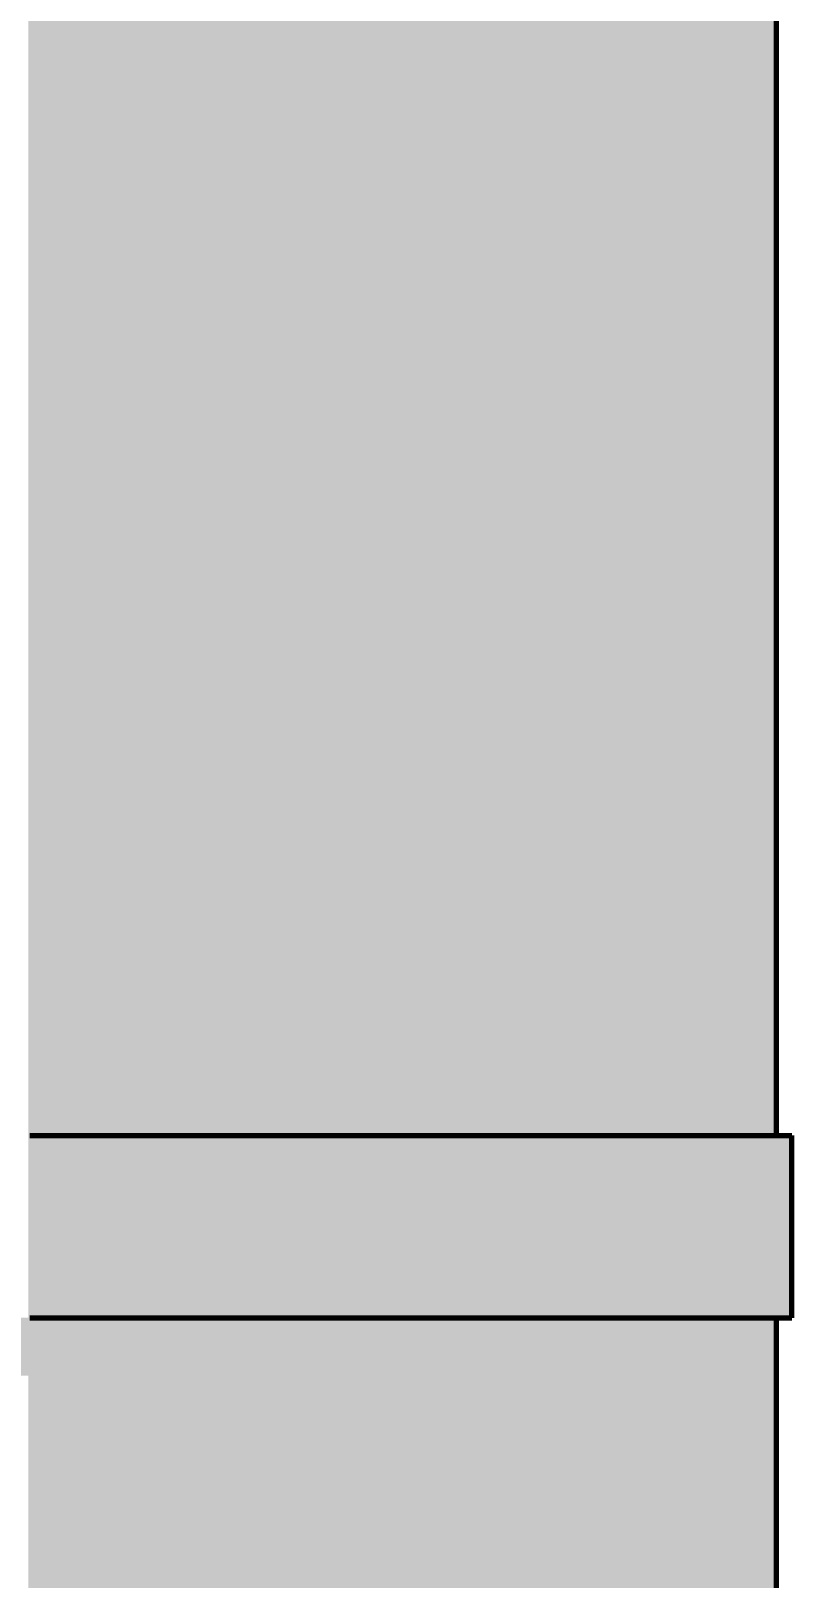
# Model space of a CAD drawing. Header units: millimetres. Extents: x 0 to 2208, y 0 to 420.
# Drawn here: x 2010.72 to 2026.07, y 261.76 to 292.3 of the extents above; entities that cross this region are included whole.
import ezdxf

# ---------------------------------------------------------------- set-up
doc = ezdxf.new("R2010")
doc.units = ezdxf.units.MM
for name, color, linetype, lineweight in [('01-VISIBLE', 7, 'CONTINUOUS', 70), ('04-COTA', 3, 'CONTINUOUS', 18), ('13-GRAFICA', 30, 'CONTINUOUS', 18)]:
    doc.layers.add(name, color=color, linetype=linetype, lineweight=lineweight)
doc.styles.add('ISO3098', font='isocpeur.ttf')
doc.dimstyles.new('FLAMA-IRAM', dxfattribs={"dimtxt": 3.5, "dimasz": 3.5, "dimexe": 2, "dimexo": 1.5, "dimgap": 1, "dimtad": 1, "dimdec": 1, "dimtxsty": 'ISO3098', "dimblk": 'IRAM_FLECHA', "dimblk1": 'IRAM_FLECHA', "dimblk2": 'IRAM_FLECHA', "dimcen": 2.5, "dimclrd": 256, "dimclre": 256, "dimclrt": 256, "dimazin": 3, "dimtfac": 1, "dimtmove": 0, "dimatfit": 3, "dimlwd": 18, "dimlwe": 18})

# ---------------------------------------------------------------- blocks, each defined once
blk = doc.blocks.new('IRAM_FLECHA')
blk.add_solid([(0, 0), (-1, 0.125), (-1, -0.125)])

msp = doc.modelspace()

# ---------------------------------------------------------------- hatches: boundary and pattern name
at = {"layer": '13-GRAFICA', "true_color": 0xc4c8ce}
h = msp.add_hatch(color=7, dxfattribs=at)
h.dxf.hatch_style = 1
h.paths.add_polyline_path([(2025.373, 323.5), (2025.373, 270.5), (2025.273, 270.5), (2025.273, 303.8), (2006.673, 303.8), (2006.673, 323), (2006.073, 323), (2006.073, 303.8), (1987.473, 303.8), (1987.473, 270.5), (1987.373, 270.5), (1987.373, 323.5)])
at = {"layer": '13-GRAFICA', "true_color": 0xffffff}
h = msp.add_hatch(color=7, dxfattribs=at)
h.dxf.hatch_style = 1
h.paths.add_polyline_path([(2025.273, 303.8), (2025.273, 270.5), (2011.073, 270.5), (2011.073, 266.9), (2025.273, 266.9), (2025.273, 260.4), (2010.673, 260.4), (2010.673, 266.9), (2010.673, 270.5), (2010.673, 303.8)])
at = {"layer": '13-GRAFICA', "true_color": 0xebebeb}
h = msp.add_hatch(color=7, dxfattribs=at)
h.dxf.hatch_style = 1
h.paths.add_polyline_path([(2018.767, 274.493), (2018.192, 274.493), (2017.599, 274.493), (2016.989, 274.493), (2016.363, 274.493), (2015.722, 274.493), (2015.067, 274.493), (2015.067, 275.273), (2015.067, 276.053), (2015.067, 276.833), (2015.067, 277.613), (2015.067, 278.393), (2015.722, 278.393), (2016.363, 278.393), (2016.989, 278.393), (2017.599, 278.393), (2018.192, 278.393), (2018.767, 278.393), (2019.324, 278.393), (2019.324, 277.613), (2019.324, 276.833), (2019.324, 276.053), (2019.324, 275.273), (2019.324, 274.493)])
at = {"layer": '13-GRAFICA', "true_color": 0x191919}
h = msp.add_hatch(color=7, dxfattribs=at)
h.dxf.hatch_style = 1
h.paths.add_polyline_path([(2015.438, 270.673), (2015.438, 271.44), (2015.438, 272.206), (2015.438, 272.973), (2016.105, 272.973), (2016.757, 272.973), (2017.393, 272.973), (2018.01, 272.973), (2018.609, 272.973), (2019.189, 272.973), (2019.748, 272.973), (2019.748, 272.206), (2019.748, 271.44), (2019.748, 270.673), (2019.748, 270.5), (2015.438, 270.5)])
at = {"layer": '13-GRAFICA', "true_color": 0x202020}
h = msp.add_hatch(color=7, dxfattribs=at)
h.dxf.hatch_style = 1
h.paths.add_polyline_path([(2025.773, 266.9), (2011.073, 266.9), (2011.073, 270.5), (2025.773, 270.5)])
at = {"layer": '13-GRAFICA', "true_color": 0xc81e2d}
h = msp.add_hatch(color=7, dxfattribs=at)
h.dxf.hatch_style = 1
h.paths.add_polyline_path([(2021.856, 266.539), (2021.856, 265.759), (2021.383, 265.759), (2020.884, 265.759), (2020.36, 265.759), (2019.813, 265.759), (2019.244, 265.759), (2018.653, 265.759), (2018.041, 265.759), (2017.41, 265.759), (2016.76, 265.759), (2016.093, 265.759), (2015.409, 265.759), (2014.711, 265.759), (2013.998, 265.759), (2013.272, 265.759), (2012.535, 265.759), (2011.788, 265.759), (2011.031, 265.759), (2010.267, 265.759), (2009.496, 265.759), (2008.72, 265.759), (2007.94, 265.759), (2007.157, 265.759), (2006.373, 265.759), (2005.589, 265.759), (2004.806, 265.759), (2004.026, 265.759), (2003.25, 265.759), (2002.479, 265.759), (2001.715, 265.759), (2000.958, 265.759), (2000.211, 265.759), (1999.474, 265.759), (1998.748, 265.759), (1998.035, 265.759), (1997.337, 265.759), (1996.653, 265.759), (1995.986, 265.759), (1995.336, 265.759), (1994.705, 265.759), (1994.093, 265.759), (1993.502, 265.759), (1992.933, 265.759), (1992.386, 265.759), (1991.862, 265.759), (1991.363, 265.759), (1990.89, 265.759), (1990.89, 266.539), (1990.89, 266.9), (1997.673, 266.9), (1997.673, 267.319), (1997.773, 267.319), (1997.773, 266.9), (2001.773, 266.9), (2001.773, 267.319), (2002.173, 267.319), (2002.173, 266.9), (2006.173, 266.9), (2006.173, 267.319), (2006.373, 267.319), (2006.673, 267.319), (2006.673, 266.9), (2010.673, 266.9), (2010.673, 267.319), (2011.031, 267.319), (2011.073, 267.319), (2011.073, 266.9), (2021.856, 266.9)])
at = {"layer": '13-GRAFICA', "true_color": 0xc4c8ce}
h = msp.add_hatch(color=7, dxfattribs=at)
h.dxf.hatch_style = 1
h.paths.add_polyline_path([(2025.273, 260.4), (2025.273, 266.9), (2025.373, 266.9), (2025.373, 231.8), (2024.973, 231.8), (2024.973, 231.9), (2024.873, 231.9), (2024.873, 231.5), (2024.973, 231.5), (2024.973, 231.6), (2025.373, 231.6), (2025.373, 229), (2024.773, 229), (2024.773, 231.6), (2024.773, 231.8), (2024.773, 260.4)])
at = {"layer": '13-GRAFICA', "true_color": 0x00468c}
h = msp.add_hatch(color=7, dxfattribs=at)
h.dxf.hatch_style = 1
h.paths.add_polyline_path([(2014.476, 263.265), (2014.468, 263.174), (2014.454, 263.084), (2014.436, 262.995), (2014.412, 262.908), (2014.382, 262.822), (2014.348, 262.739), (2014.309, 262.659), (2014.265, 262.581), (2014.217, 262.507), (2014.164, 262.436), (2014.107, 262.37), (2014.046, 262.307), (2013.981, 262.249), (2013.913, 262.196), (2013.842, 262.148), (2013.767, 262.105), (2013.691, 262.067), (2013.612, 262.035), (2013.531, 262.009), (2013.448, 261.988), (2013.364, 261.973), (2013.28, 261.964), (2013.195, 261.961), (2013.109, 261.964), (2013.024, 261.973), (2012.94, 261.988), (2012.856, 262.009), (2012.774, 262.035), (2012.693, 262.067), (2012.615, 262.105), (2012.539, 262.148), (2012.465, 262.196), (2012.395, 262.249), (2012.328, 262.307), (2012.264, 262.37), (2012.205, 262.436), (2012.15, 262.507), (2012.099, 262.581), (2012.053, 262.659), (2012.012, 262.739), (2011.976, 262.822), (2011.945, 262.908), (2011.92, 262.995), (2011.9, 263.084), (2011.886, 263.174), (2011.877, 263.265), (2011.874, 263.356), (2011.877, 263.447), (2011.886, 263.538), (2011.9, 263.628), (2011.92, 263.717), (2011.945, 263.805), (2011.976, 263.89), (2012.012, 263.973), (2012.053, 264.054), (2012.099, 264.131), (2012.15, 264.205), (2012.205, 264.276), (2012.264, 264.343), (2012.328, 264.405), (2012.395, 264.463), (2012.465, 264.516), (2012.539, 264.564), (2012.615, 264.607), (2012.693, 264.645), (2012.774, 264.677), (2012.856, 264.704), (2012.94, 264.724), (2013.024, 264.739), (2013.109, 264.748), (2013.195, 264.751), (2013.28, 264.748), (2013.364, 264.739), (2013.448, 264.724), (2013.531, 264.704), (2013.612, 264.677), (2013.691, 264.645), (2013.767, 264.607), (2013.842, 264.564), (2013.913, 264.516), (2013.981, 264.463), (2014.046, 264.405), (2014.107, 264.343), (2014.164, 264.276), (2014.217, 264.205), (2014.265, 264.131), (2014.309, 264.054), (2014.348, 263.973), (2014.382, 263.89), (2014.412, 263.805), (2014.436, 263.717), (2014.454, 263.628), (2014.468, 263.538), (2014.476, 263.447), (2014.479, 263.356)])
at = {"layer": '13-GRAFICA', "true_color": 0x191919}
h = msp.add_hatch(color=7, dxfattribs=at)
h.dxf.hatch_style = 1
h.paths.add_polyline_path([(2020.124, 263.265), (2020.118, 263.174), (2020.107, 263.084), (2020.093, 262.995), (2020.074, 262.908), (2020.052, 262.822), (2020.026, 262.739), (2019.995, 262.659), (2019.961, 262.581), (2019.924, 262.507), (2019.883, 262.436), (2019.839, 262.37), (2019.791, 262.307), (2019.741, 262.249), (2019.688, 262.196), (2019.632, 262.148), (2019.574, 262.105), (2019.513, 262.067), (2019.451, 262.035), (2019.387, 262.009), (2019.322, 261.988), (2019.255, 261.973), (2019.188, 261.964), (2019.12, 261.961), (2019.052, 261.964), (2018.984, 261.973), (2018.916, 261.988), (2018.849, 262.009), (2018.782, 262.035), (2018.717, 262.067), (2018.653, 262.105), (2018.592, 262.148), (2018.532, 262.196), (2018.474, 262.249), (2018.42, 262.307), (2018.368, 262.37), (2018.319, 262.436), (2018.274, 262.507), (2018.232, 262.581), (2018.194, 262.659), (2018.16, 262.739), (2018.131, 262.822), (2018.105, 262.908), (2018.084, 262.995), (2018.068, 263.084), (2018.056, 263.174), (2018.049, 263.265), (2018.047, 263.356), (2018.049, 263.447), (2018.056, 263.538), (2018.068, 263.628), (2018.084, 263.717), (2018.105, 263.805), (2018.131, 263.89), (2018.16, 263.973), (2018.194, 264.054), (2018.232, 264.131), (2018.274, 264.205), (2018.319, 264.276), (2018.368, 264.343), (2018.42, 264.405), (2018.474, 264.463), (2018.532, 264.516), (2018.592, 264.564), (2018.653, 264.607), (2018.717, 264.645), (2018.782, 264.677), (2018.849, 264.704), (2018.916, 264.724), (2018.984, 264.739), (2019.052, 264.748), (2019.12, 264.751), (2019.188, 264.748), (2019.255, 264.739), (2019.322, 264.724), (2019.387, 264.704), (2019.451, 264.677), (2019.513, 264.645), (2019.574, 264.607), (2019.632, 264.564), (2019.688, 264.516), (2019.741, 264.463), (2019.791, 264.405), (2019.839, 264.343), (2019.883, 264.276), (2019.924, 264.205), (2019.961, 264.131), (2019.995, 264.054), (2020.026, 263.973), (2020.052, 263.89), (2020.074, 263.805), (2020.093, 263.717), (2020.107, 263.628), (2020.118, 263.538), (2020.124, 263.447), (2020.126, 263.356)])

# ---------------------------------------------------------------- linework, layer by layer
at = {"layer": '01-VISIBLE'}
for p, q in [((2025.433, 270.5), (2025.433, 303.803)), ((2025.733, 266.9), (2025.733, 270.5)), ((2025.433, 260.397), (2025.433, 266.9))]:
    msp.add_line(p, q, dxfattribs=at)
for points in [[(2010.701, 270.5), (2010.801, 270.5), (2010.901, 270.5), (2011.001, 270.5), (2011.102, 270.5), (2011.202, 270.5), (2011.302, 270.5), (2011.402, 270.5), (2011.503, 270.5), (2011.603, 270.5), (2011.703, 270.5), (2011.803, 270.5), (2011.903, 270.5), (2012.004, 270.5), (2012.104, 270.5), (2012.204, 270.5), (2012.304, 270.5), (2012.404, 270.5), (2012.505, 270.5), (2012.605, 270.5), (2012.705, 270.5), (2012.805, 270.5), (2012.906, 270.5), (2013.006, 270.5), (2013.106, 270.5), (2013.206, 270.5), (2013.306, 270.5), (2013.407, 270.5), (2013.507, 270.5), (2013.607, 270.5), (2013.707, 270.5), (2013.807, 270.5), (2013.908, 270.5), (2014.008, 270.5), (2014.108, 270.5), (2014.208, 270.5), (2014.309, 270.5), (2014.409, 270.5), (2014.509, 270.5), (2014.609, 270.5), (2014.709, 270.5), (2014.81, 270.5), (2014.91, 270.5), (2015.01, 270.5), (2015.11, 270.5), (2015.21, 270.5), (2015.311, 270.5), (2015.411, 270.5), (2015.511, 270.5), (2015.611, 270.5), (2015.712, 270.5), (2015.812, 270.5), (2015.912, 270.5), (2016.012, 270.5), (2016.112, 270.5), (2016.213, 270.5), (2016.313, 270.5), (2016.413, 270.5), (2016.513, 270.5), (2016.613, 270.5), (2016.714, 270.5), (2016.814, 270.5), (2016.914, 270.5), (2017.014, 270.5), (2017.115, 270.5), (2017.215, 270.5), (2017.315, 270.5), (2017.415, 270.5), (2017.515, 270.5), (2017.616, 270.5), (2017.716, 270.5), (2017.816, 270.5), (2017.916, 270.5), (2018.016, 270.5), (2018.117, 270.5), (2018.217, 270.5), (2018.317, 270.5), (2018.417, 270.5), (2018.518, 270.5), (2018.618, 270.5), (2018.718, 270.5), (2018.818, 270.5), (2018.918, 270.5), (2019.019, 270.5), (2019.119, 270.5), (2019.219, 270.5), (2019.319, 270.5), (2019.419, 270.5), (2019.52, 270.5), (2019.62, 270.5), (2019.72, 270.5), (2019.82, 270.5), (2019.921, 270.5), (2020.021, 270.5), (2020.121, 270.5), (2020.221, 270.5), (2020.321, 270.5), (2020.422, 270.5), (2020.522, 270.5), (2020.622, 270.5), (2020.722, 270.5), (2020.822, 270.5), (2020.923, 270.5), (2021.023, 270.5), (2021.123, 270.5), (2021.223, 270.5), (2021.324, 270.5), (2021.424, 270.5), (2021.524, 270.5), (2021.624, 270.5), (2021.724, 270.5), (2021.825, 270.5), (2021.925, 270.5), (2022.025, 270.5), (2022.125, 270.5), (2022.225, 270.5), (2022.326, 270.5), (2022.426, 270.5), (2022.526, 270.5), (2022.626, 270.5), (2022.727, 270.5), (2022.827, 270.5), (2022.927, 270.5), (2023.027, 270.5), (2023.127, 270.5), (2023.228, 270.5), (2023.328, 270.5), (2023.428, 270.5), (2023.528, 270.5), (2023.628, 270.5), (2023.729, 270.5), (2023.829, 270.5), (2023.929, 270.5), (2024.029, 270.5), (2024.13, 270.5), (2024.23, 270.5), (2024.33, 270.5), (2024.43, 270.5), (2024.53, 270.5), (2024.631, 270.5), (2024.731, 270.5), (2024.831, 270.5), (2024.931, 270.5), (2025.031, 270.5), (2025.132, 270.5), (2025.232, 270.5), (2025.332, 270.5), (2025.432, 270.5), (2025.533, 270.5), (2025.633, 270.5), (2025.733, 270.5)], [(2010.701, 266.9), (2010.801, 266.9), (2010.901, 266.9), (2011.001, 266.9), (2011.102, 266.9), (2011.202, 266.9), (2011.302, 266.9), (2011.402, 266.9), (2011.503, 266.9), (2011.603, 266.9), (2011.703, 266.9), (2011.803, 266.9), (2011.903, 266.9), (2012.004, 266.9), (2012.104, 266.9), (2012.204, 266.9), (2012.304, 266.9), (2012.404, 266.9), (2012.505, 266.9), (2012.605, 266.9), (2012.705, 266.9), (2012.805, 266.9), (2012.906, 266.9), (2013.006, 266.9), (2013.106, 266.9), (2013.206, 266.9), (2013.306, 266.9), (2013.407, 266.9), (2013.507, 266.9), (2013.607, 266.9), (2013.707, 266.9), (2013.807, 266.9), (2013.908, 266.9), (2014.008, 266.9), (2014.108, 266.9), (2014.208, 266.9), (2014.309, 266.9), (2014.409, 266.9), (2014.509, 266.9), (2014.609, 266.9), (2014.709, 266.9), (2014.81, 266.9), (2014.91, 266.9), (2015.01, 266.9), (2015.11, 266.9), (2015.21, 266.9), (2015.311, 266.9), (2015.411, 266.9), (2015.511, 266.9), (2015.611, 266.9), (2015.712, 266.9), (2015.812, 266.9), (2015.912, 266.9), (2016.012, 266.9), (2016.112, 266.9), (2016.213, 266.9), (2016.313, 266.9), (2016.413, 266.9), (2016.513, 266.9), (2016.613, 266.9), (2016.714, 266.9), (2016.814, 266.9), (2016.914, 266.9), (2017.014, 266.9), (2017.115, 266.9), (2017.215, 266.9), (2017.315, 266.9), (2017.415, 266.9), (2017.515, 266.9), (2017.616, 266.9), (2017.716, 266.9), (2017.816, 266.9), (2017.916, 266.9), (2018.016, 266.9), (2018.117, 266.9), (2018.217, 266.9), (2018.317, 266.9), (2018.417, 266.9), (2018.518, 266.9), (2018.618, 266.9), (2018.718, 266.9), (2018.818, 266.9), (2018.918, 266.9), (2019.019, 266.9), (2019.119, 266.9), (2019.219, 266.9), (2019.319, 266.9), (2019.419, 266.9), (2019.52, 266.9), (2019.62, 266.9), (2019.72, 266.9), (2019.82, 266.9), (2019.921, 266.9), (2020.021, 266.9), (2020.121, 266.9), (2020.221, 266.9), (2020.321, 266.9), (2020.422, 266.9), (2020.522, 266.9), (2020.622, 266.9), (2020.722, 266.9), (2020.822, 266.9), (2020.923, 266.9), (2021.023, 266.9), (2021.123, 266.9), (2021.223, 266.9), (2021.324, 266.9), (2021.424, 266.9), (2021.524, 266.9), (2021.624, 266.9), (2021.724, 266.9), (2021.825, 266.9), (2021.925, 266.9), (2022.025, 266.9), (2022.125, 266.9), (2022.225, 266.9), (2022.326, 266.9), (2022.426, 266.9), (2022.526, 266.9), (2022.626, 266.9), (2022.727, 266.9), (2022.827, 266.9), (2022.927, 266.9), (2023.027, 266.9), (2023.127, 266.9), (2023.228, 266.9), (2023.328, 266.9), (2023.428, 266.9), (2023.528, 266.9), (2023.628, 266.9), (2023.729, 266.9), (2023.829, 266.9), (2023.929, 266.9), (2024.029, 266.9), (2024.13, 266.9), (2024.23, 266.9), (2024.33, 266.9), (2024.43, 266.9), (2024.53, 266.9), (2024.631, 266.9), (2024.731, 266.9), (2024.831, 266.9), (2024.931, 266.9), (2025.031, 266.9), (2025.132, 266.9), (2025.232, 266.9), (2025.332, 266.9), (2025.432, 266.9), (2025.533, 266.9), (2025.633, 266.9), (2025.733, 266.9)]]:
    msp.add_lwpolyline(points, dxfattribs=at)

# ---------------------------------------------------------------- dimensions: what is measured, and where the dimension line sits
at = {"layer": '04-COTA'}
msp.add_linear_dim(base=(2035.827, 260.397), p1=(2021.744, 260.397), p2=(2021.744, 303.803), angle=90, dimstyle='FLAMA-IRAM', override={"dimlfac": 5}, dxfattribs=at).render()

doc.saveas('drawing.dxf')
